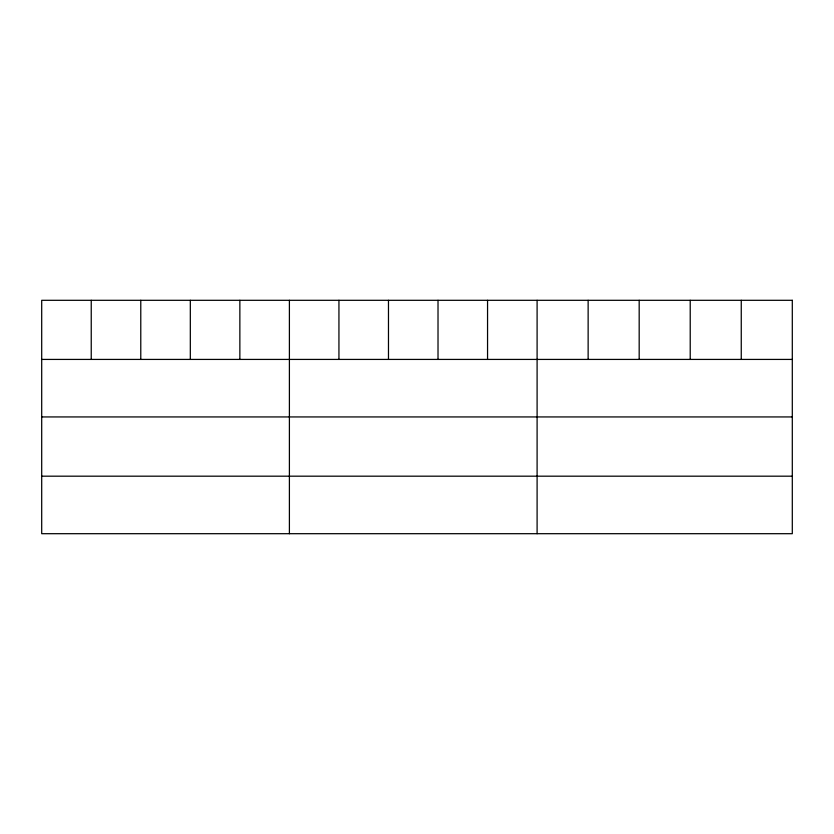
<?xml version="1.0" encoding="UTF-8"?>
<svg xmlns="http://www.w3.org/2000/svg" width="834" height="834" viewBox="0 0 834 834"><rect width="100%" height="100%" fill="white"/><g stroke="black" fill="none" stroke-linecap="round" stroke-linejoin="round"><path stroke-width="1.25" d="M41.7 359.423L792.3 359.423M41.7 416.937L792.3 416.937M41.7 476.183L792.3 476.183M741.259 300.303L741.259 359.423M690.218 300.303L690.218 359.423M639.178 300.303L639.178 359.423M588.137 300.303L588.137 359.423M537.096 300.303L537.096 533.697M487.556 300.303L487.556 359.423M438.017 300.303L438.017 359.423M388.477 300.303L388.477 359.423M338.938 300.303L338.938 359.423M289.398 300.303L289.398 533.697M239.858 300.303L239.858 359.423M190.319 300.303L190.319 359.423M140.779 300.303L140.779 359.423M91.24 300.303L91.24 359.423M792.3 300.303L41.7 300.303L41.7 533.697L792.3 533.697L792.3 300.303"/></g></svg>
